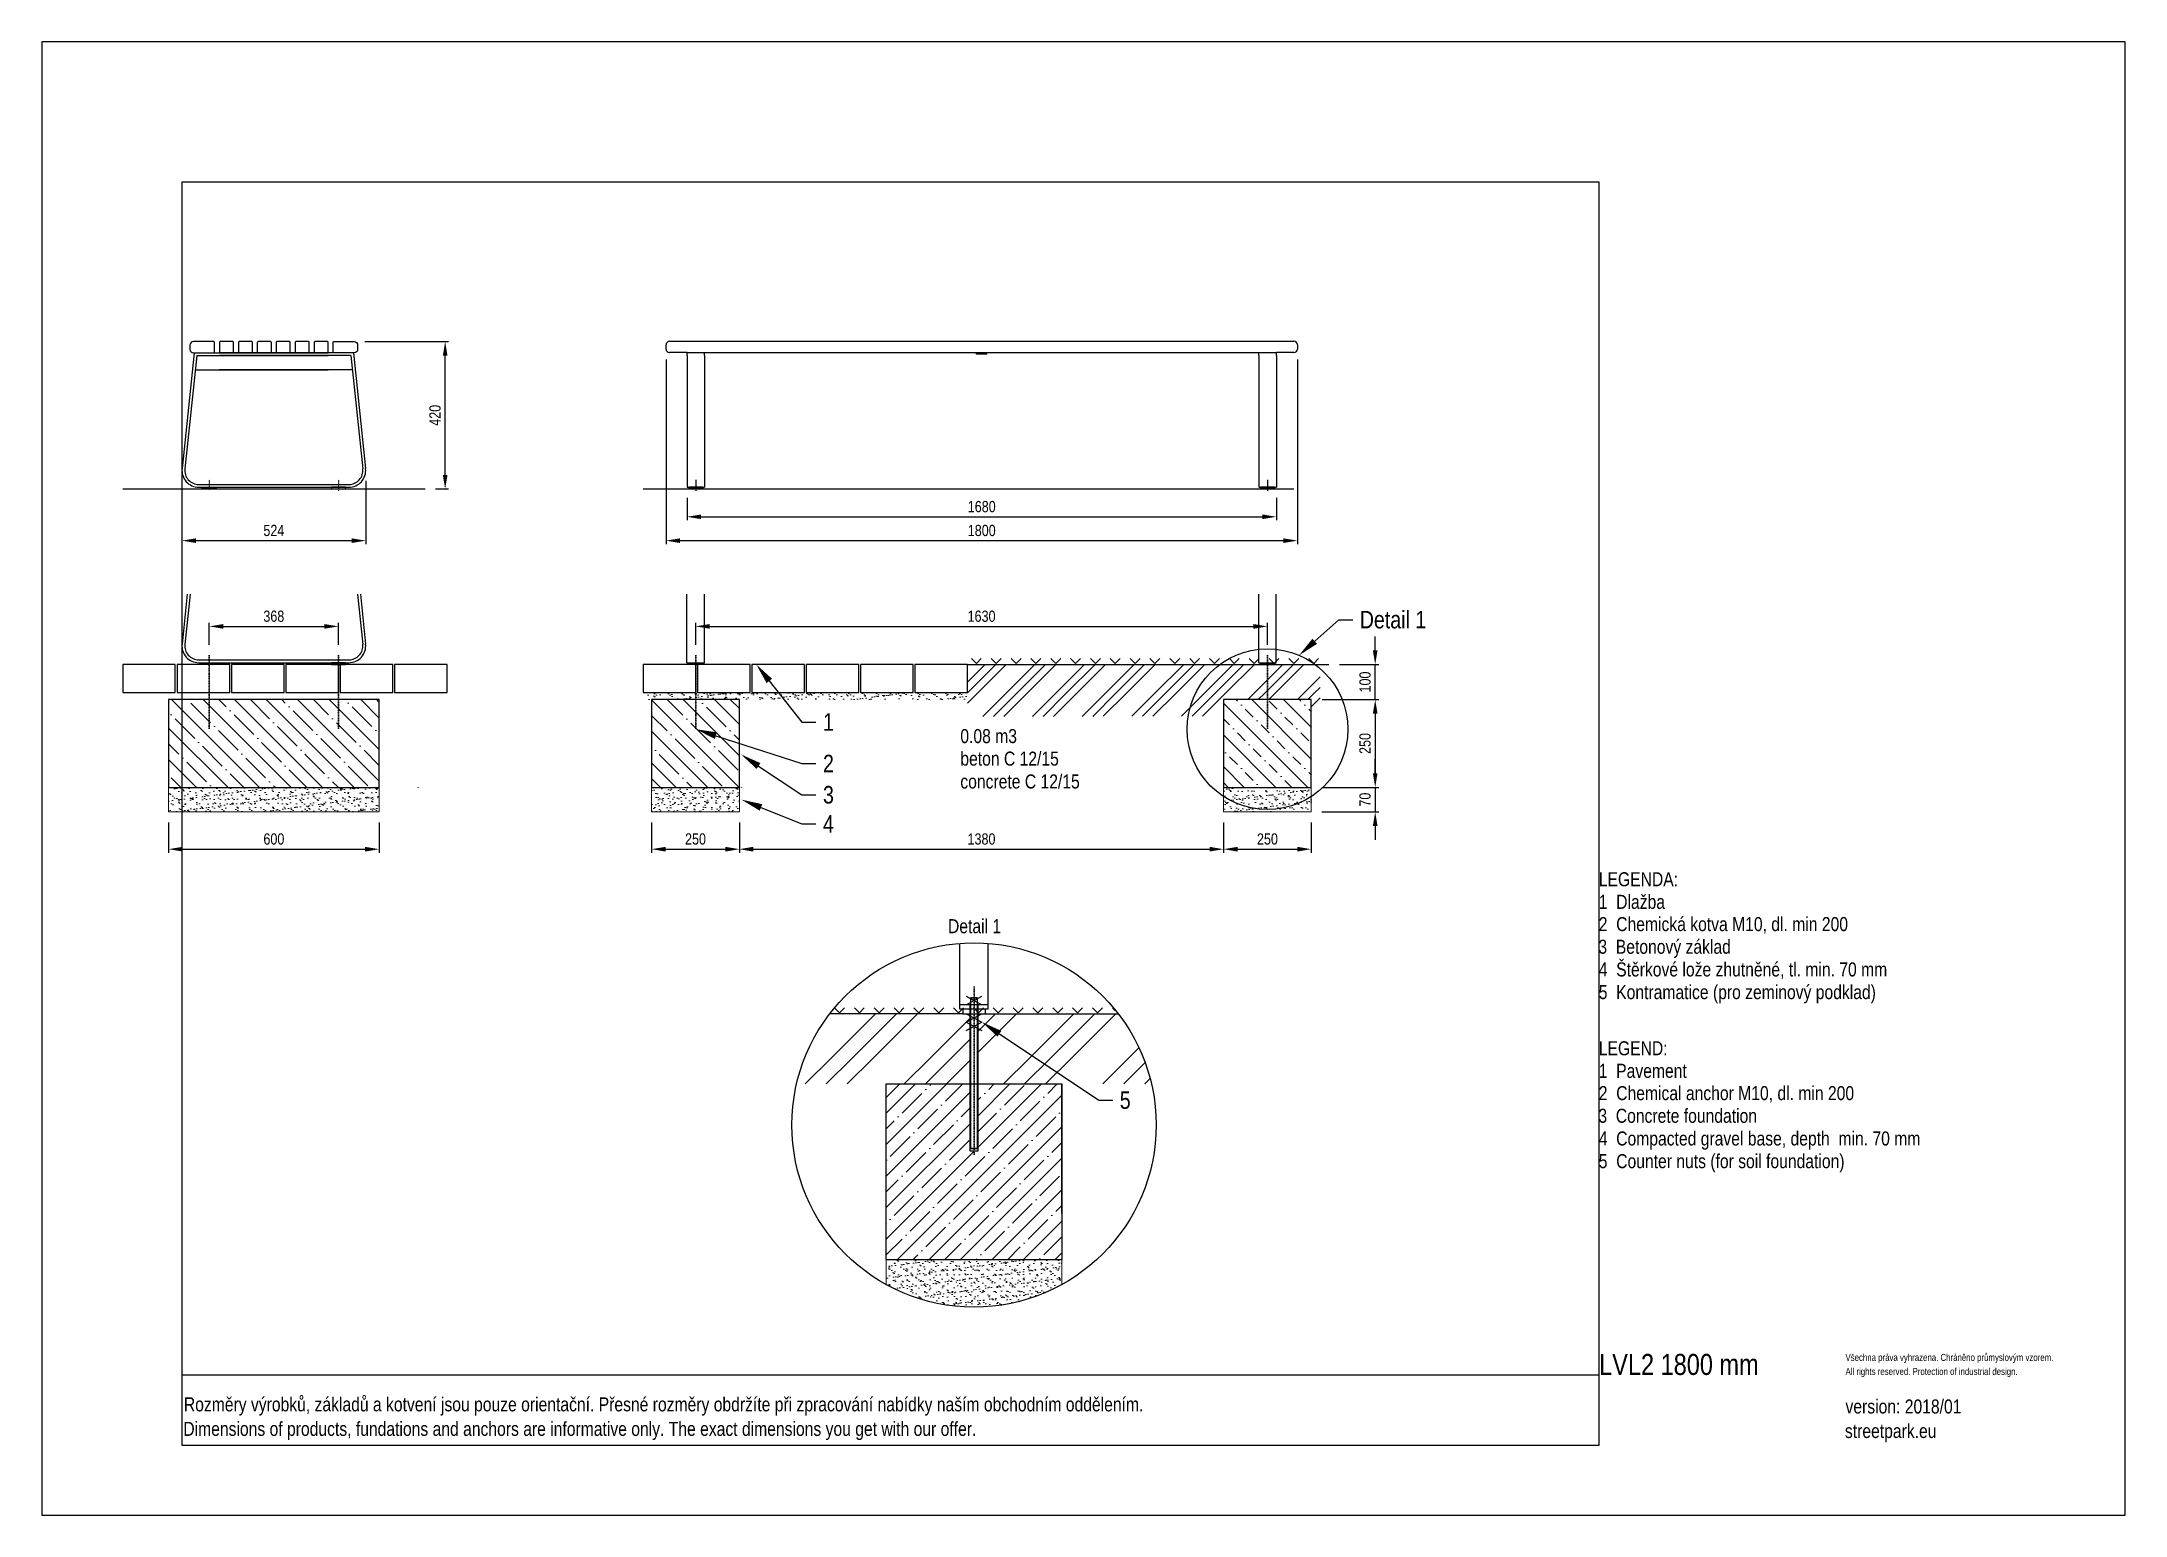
# Model space of a CAD drawing. Header units: millimetres. Extents: x 5064 to 11004, y 3085 to 7285.
import ezdxf
from ezdxf import colors
from ezdxf.entities.mleader import LeaderData, LeaderLine
from ezdxf.lldxf.tags import DXFTag
from ezdxf.math import Vec2, Vec3

# ---------------------------------------------------------------- set-up
doc = ezdxf.new("R2010")
doc.units = ezdxf.units.MM
doc.header["$LTSCALE"] = 0.3
doc.linetypes.add('DashDot', pattern=[15, 9, -3, 0, -3])
doc.layers.add('Nekreslit', color=6, linetype='Continuous', plot=False)
doc.layers.add('SRAFY', color=251, linetype='Continuous', lineweight=13)
doc.styles.add('SEACAD_Arial', font='arial.ttf', dxfattribs={"width": 0.8})
tags = doc.linetypes.add('HIDDEN2', pattern=[4.7625, 3.175, -1.5875]).pattern_tags.tags
tags[6:7] = [DXFTag(74, 4), DXFTag(75, 0), DXFTag(340, '0'), DXFTag(46, 0.0), DXFTag(50, 0.0), DXFTag(44, 0.0), DXFTag(45, 0.0)]
tags[4:5] = [DXFTag(74, 4), DXFTag(75, 0), DXFTag(340, '0'), DXFTag(46, 0.0), DXFTag(50, 0.0), DXFTag(44, 0.0), DXFTag(45, 0.0)]
doc.dimstyles.new('ISO-25', dxfattribs={"dimtxt": 1.6, "dimasz": 2, "dimexe": 0.5, "dimexo": 1.5, "dimtad": 1, "dimdec": 0, "dimtxsty": 'SEACAD_Arial', "dimcen": 2, "dimadec": 0, "dimazin": 0, "dimtfac": 1, "dimtdec": 0, "dimtmove": 0, "dimatfit": 3, "dimfxl": 1, "dimarcsym": 0})

# ---------------------------------------------------------------- blocks, each defined once
blk = doc.blocks.new('*D137')
at = {"color": 0, "lineweight": -2, "transparency": 16777216}
for p, q in [((5542.2, 5566.4), (5542.2, 5628.8)), ((5582.2, 5618.8), (5870.2, 5618.8)), ((5910.2, 5566.4), (5910.2, 5628.8))]:
    blk.add_line(p, q, dxfattribs=at)
at = {"color": 0, "transparency": 16777216}
for points in [[(5582.2, 5625.5), (5582.2, 5612.1), (5542.2, 5618.8)], [(5870.2, 5625.5), (5870.2, 5612.1), (5910.2, 5618.8)]]:
    blk.add_solid(points, dxfattribs=at)
at = {"layer": 'Defpoints', "color": 0, "transparency": 16777216}
for p in [(5910.2, 5618.8), (5542.2, 5536.4), (5910.2, 5536.4)]:
    blk.add_point(p, dxfattribs=at)
at = {"color": 0, "transparency": 16777216, "insert": (5726.2, 5647.6), "char_height": 32, "attachment_point": 5, "style": 'SEACAD_Arial'}
blk.add_mtext('368', dxfattribs=at)
blk = doc.blocks.new('*D138')
at = {"color": 0, "lineweight": -2, "transparency": 16777216}
for p, q in [((6928.8, 5566.5), (6928.8, 5628.8)), ((6968.8, 5618.8), (8518.8, 5618.8)), ((8558.8, 5566.4), (8558.8, 5628.8))]:
    blk.add_line(p, q, dxfattribs=at)
at = {"color": 0, "transparency": 16777216}
for points in [[(6968.8, 5625.5), (6968.8, 5612.1), (6928.8, 5618.8)], [(8518.8, 5625.5), (8518.8, 5612.1), (8558.8, 5618.8)]]:
    blk.add_solid(points, dxfattribs=at)
at = {"layer": 'Defpoints', "color": 0, "transparency": 16777216}
for p in [(8558.8, 5618.8), (6928.8, 5536.5), (8558.8, 5536.4)]:
    blk.add_point(p, dxfattribs=at)
at = {"color": 0, "transparency": 16777216, "insert": (7743.8, 5647.6), "char_height": 32, "attachment_point": 5, "style": 'SEACAD_Arial'}
blk.add_mtext('1630', dxfattribs=at)
blk = doc.blocks.new('*D135')
at = {"color": 0, "lineweight": -2, "transparency": 16777216}
for p, q in [((8714.5, 5410.1), (8876, 5410.1)), ((8866, 5370.1), (8866, 5200.1)), ((8713.8, 5160.1), (8876, 5160.1))]:
    blk.add_line(p, q, dxfattribs=at)
at = {"color": 0, "transparency": 16777216}
for points in [[(8859.3, 5370.1), (8872.6, 5370.1), (8866, 5410.1)], [(8859.3, 5200.1), (8872.6, 5200.1), (8866, 5160.1)]]:
    blk.add_solid(points, dxfattribs=at)
at = {"layer": 'Defpoints', "color": 0, "transparency": 16777216}
for p in [(8684.5, 5410.1), (8683.8, 5160.1), (8866, 5160.1)]:
    blk.add_point(p, dxfattribs=at)
at = {"color": 0, "transparency": 16777216, "insert": (8837.1, 5285.1), "char_height": 32, "attachment_point": 5, "rotation": 90, "style": 'SEACAD_Arial'}
blk.add_mtext('250', dxfattribs=at)
blk = doc.blocks.new('*D136')
at = {"color": 0, "lineweight": -2, "transparency": 16777216}
for p, q in [((8866, 5200.1), (8866, 5240.1)), ((8714.4, 5160.1), (8876, 5160.1)), ((8866, 5160.1), (8866, 5090.1)), ((8713.8, 5090.1), (8876, 5090.1)), ((8866, 5050.1), (8866, 5010.1))]:
    blk.add_line(p, q, dxfattribs=at)
at = {"color": 0, "transparency": 16777216}
for points in [[(8859.3, 5200.1), (8872.6, 5200.1), (8866, 5160.1)], [(8859.3, 5050.1), (8872.6, 5050.1), (8866, 5090.1)]]:
    blk.add_solid(points, dxfattribs=at)
at = {"layer": 'Defpoints', "color": 0, "transparency": 16777216}
for p in [(8684.4, 5160.1), (8683.8, 5090.1), (8866, 5090.1)]:
    blk.add_point(p, dxfattribs=at)
at = {"color": 0, "transparency": 16777216, "insert": (8837.1, 5125.1), "char_height": 32, "attachment_point": 5, "rotation": 90, "style": 'SEACAD_Arial'}
blk.add_mtext('70', dxfattribs=at)
blk = doc.blocks.new('*D139')
at = {"color": 0, "lineweight": -2, "transparency": 16777216}
for p, q in [((6803.3, 5060.1), (6803.3, 4973.8)), ((7053.3, 5060.1), (7053.3, 4973.8)), ((6843.3, 4983.8), (7013.3, 4983.8))]:
    blk.add_line(p, q, dxfattribs=at)
at = {"color": 0, "transparency": 16777216}
for points in [[(6843.3, 4990.5), (6843.3, 4977.1), (6803.3, 4983.8)], [(7013.3, 4990.5), (7013.3, 4977.1), (7053.3, 4983.8)]]:
    blk.add_solid(points, dxfattribs=at)
at = {"layer": 'Defpoints', "color": 0, "transparency": 16777216}
for p in [(6803.3, 5090.1), (7053.3, 5090.1), (7053.3, 4983.8)]:
    blk.add_point(p, dxfattribs=at)
at = {"color": 0, "transparency": 16777216, "insert": (6928.3, 5012.7), "char_height": 32, "attachment_point": 5, "style": 'SEACAD_Arial'}
blk.add_mtext('250', dxfattribs=at)
blk = doc.blocks.new('*D140')
at = {"color": 0, "lineweight": -2, "transparency": 16777216}
for p, q in [((8433.8, 5060.1), (8433.8, 4973.8)), ((8683.8, 5060.1), (8683.8, 4973.8)), ((8473.8, 4983.8), (8643.8, 4983.8))]:
    blk.add_line(p, q, dxfattribs=at)
at = {"color": 0, "transparency": 16777216}
for points in [[(8473.8, 4990.5), (8473.8, 4977.1), (8433.8, 4983.8)], [(8643.8, 4990.5), (8643.8, 4977.1), (8683.8, 4983.8)]]:
    blk.add_solid(points, dxfattribs=at)
at = {"layer": 'Defpoints', "color": 0, "transparency": 16777216}
for p in [(8433.8, 5090.1), (8683.8, 5090.1), (8683.8, 4983.8)]:
    blk.add_point(p, dxfattribs=at)
at = {"color": 0, "transparency": 16777216, "insert": (8558.8, 5012.7), "char_height": 32, "attachment_point": 5, "style": 'SEACAD_Arial'}
blk.add_mtext('250', dxfattribs=at)
blk = doc.blocks.new('*D141')
at = {"color": 0, "lineweight": -2, "transparency": 16777216}
for p, q in [((7053.3, 5060.1), (7053.3, 4973.8)), ((8433.8, 5060.1), (8433.8, 4973.8)), ((7093.3, 4983.8), (8393.8, 4983.8))]:
    blk.add_line(p, q, dxfattribs=at)
at = {"color": 0, "transparency": 16777216}
for points in [[(7093.3, 4990.5), (7093.3, 4977.1), (7053.3, 4983.8)], [(8393.8, 4990.5), (8393.8, 4977.1), (8433.8, 4983.8)]]:
    blk.add_solid(points, dxfattribs=at)
at = {"layer": 'Defpoints', "color": 0, "transparency": 16777216}
for p in [(7053.3, 5090.1), (8433.8, 5090.1), (8433.8, 4983.8)]:
    blk.add_point(p, dxfattribs=at)
at = {"color": 0, "transparency": 16777216, "insert": (7743.6, 5012.7), "char_height": 32, "attachment_point": 5, "style": 'SEACAD_Arial'}
blk.add_mtext('1380', dxfattribs=at)
blk = doc.blocks.new('*D133')
at = {"color": 0, "lineweight": -2, "transparency": 16777216}
for p, q in [((8866, 5550.4), (8866, 5590.4)), ((8763.8, 5510.4), (8876, 5510.4)), ((8866, 5410.1), (8866, 5510.4)), ((8804.5, 5410.1), (8876, 5410.1)), ((8866, 5370.1), (8866, 5330.1))]:
    blk.add_line(p, q, dxfattribs=at)
at = {"color": 0, "transparency": 16777216}
for points in [[(8859.3, 5550.4), (8872.6, 5550.4), (8866, 5510.4)], [(8859.3, 5370.1), (8872.6, 5370.1), (8866, 5410.1)]]:
    blk.add_solid(points, dxfattribs=at)
at = {"layer": 'Defpoints', "color": 0, "transparency": 16777216}
for p in [(8733.8, 5510.4), (8866, 5510.4), (8774.5, 5410.1)]:
    blk.add_point(p, dxfattribs=at)
at = {"color": 0, "transparency": 16777216, "insert": (8837.1, 5460.3), "char_height": 32, "attachment_point": 5, "rotation": 90, "style": 'SEACAD_Arial'}
blk.add_mtext('100', dxfattribs=at)
blk = doc.blocks.new('*D142')
at = {"color": 0, "lineweight": -2, "transparency": 16777216}
for p, q in [((6844.3, 6379.3), (6844.3, 5853.2)), ((8644.3, 6379.3), (8644.3, 5853.2)), ((6884.3, 5863.2), (8604.3, 5863.2))]:
    blk.add_line(p, q, dxfattribs=at)
at = {"color": 0, "transparency": 16777216}
for points in [[(6884.3, 5869.8), (6884.3, 5856.5), (6844.3, 5863.2)], [(8604.3, 5869.8), (8604.3, 5856.5), (8644.3, 5863.2)]]:
    blk.add_solid(points, dxfattribs=at)
at = {"layer": 'Defpoints', "color": 0, "transparency": 16777216}
for p in [(6844.3, 6409.3), (8644.3, 6409.3), (8644.3, 5863.2)]:
    blk.add_point(p, dxfattribs=at)
at = {"color": 0, "transparency": 16777216, "insert": (7744.3, 5892), "char_height": 32, "attachment_point": 5, "style": 'SEACAD_Arial'}
blk.add_mtext('1800', dxfattribs=at)
blk = doc.blocks.new('*D143')
at = {"color": 0, "lineweight": -2, "transparency": 16777216}
for p, q in [((5426.4, 5060.1), (5426.4, 4973.8)), ((6026.4, 5060.1), (6026.4, 4973.8)), ((5466.4, 4983.8), (5986.4, 4983.8))]:
    blk.add_line(p, q, dxfattribs=at)
at = {"color": 0, "transparency": 16777216}
for points in [[(5466.4, 4990.5), (5466.4, 4977.2), (5426.4, 4983.8)], [(5986.4, 4990.5), (5986.4, 4977.2), (6026.4, 4983.8)]]:
    blk.add_solid(points, dxfattribs=at)
at = {"layer": 'Defpoints', "color": 0, "transparency": 16777216}
for p in [(5426.4, 5090.1), (6026.4, 5090.1), (6026.4, 4983.8)]:
    blk.add_point(p, dxfattribs=at)
at = {"color": 0, "transparency": 16777216, "insert": (5726.4, 5012.7), "char_height": 32, "attachment_point": 5, "style": 'SEACAD_Arial'}
blk.add_mtext('600', dxfattribs=at)
blk = doc.blocks.new('*D144')
at = {"color": 0, "lineweight": -2, "transparency": 16777216}
for p, q in [((6904.3, 5985.4), (6904.3, 5921.2)), ((8584.3, 5985.4), (8584.3, 5921.2)), ((6944.3, 5931.2), (8544.3, 5931.2))]:
    blk.add_line(p, q, dxfattribs=at)
at = {"color": 0, "transparency": 16777216}
for points in [[(6944.3, 5937.8), (6944.3, 5924.5), (6904.3, 5931.2)], [(8544.3, 5937.8), (8544.3, 5924.5), (8584.3, 5931.2)]]:
    blk.add_solid(points, dxfattribs=at)
at = {"layer": 'Defpoints', "color": 0, "transparency": 16777216}
for p in [(6904.3, 6015.4), (8584.3, 6015.4), (8584.3, 5931.2)]:
    blk.add_point(p, dxfattribs=at)
at = {"color": 0, "transparency": 16777216, "insert": (7744.3, 5960), "char_height": 32, "attachment_point": 5, "style": 'SEACAD_Arial'}
blk.add_mtext('1680', dxfattribs=at)
blk = doc.blocks.new('*D145')
at = {"color": 0, "lineweight": -2, "transparency": 16777216}
for p, q in [((5464.4, 6029.5), (5464.4, 5853.2)), ((5988.2, 6033.4), (5988.2, 5853.2)), ((5504.4, 5863.2), (5948.2, 5863.2))]:
    blk.add_line(p, q, dxfattribs=at)
at = {"color": 0, "transparency": 16777216}
for points in [[(5504.4, 5869.8), (5504.4, 5856.5), (5464.4, 5863.2)], [(5948.2, 5869.8), (5948.2, 5856.5), (5988.2, 5863.2)]]:
    blk.add_solid(points, dxfattribs=at)
at = {"layer": 'Defpoints', "color": 0, "transparency": 16777216}
for p in [(5464.4, 6059.5), (5988.2, 6063.4), (5988.2, 5863.2)]:
    blk.add_point(p, dxfattribs=at)
at = {"color": 0, "transparency": 16777216, "insert": (5726.3, 5892), "char_height": 32, "attachment_point": 5, "style": 'SEACAD_Arial'}
blk.add_mtext('524', dxfattribs=at)
blk = doc.blocks.new('*D146')
at = {"color": 0, "lineweight": -2, "transparency": 16777216}
for p, q in [((5985.2, 6430.4), (6224.6, 6430.4)), ((6214.6, 6050.4), (6214.6, 6390.4)), ((6187.4, 6010.4), (6224.6, 6010.4))]:
    blk.add_line(p, q, dxfattribs=at)
at = {"color": 0, "transparency": 16777216}
for points in [[(6208, 6390.4), (6221.3, 6390.4), (6214.6, 6430.4)], [(6208, 6050.4), (6221.3, 6050.4), (6214.6, 6010.4)]]:
    blk.add_solid(points, dxfattribs=at)
at = {"layer": 'Defpoints', "color": 0, "transparency": 16777216}
for p in [(5955.2, 6430.4), (6214.6, 6430.4), (6157.4, 6010.4)]:
    blk.add_point(p, dxfattribs=at)
at = {"color": 0, "transparency": 16777216, "insert": (6185.8, 6220.4), "char_height": 32, "attachment_point": 5, "rotation": 90, "style": 'SEACAD_Arial'}
blk.add_mtext('420', dxfattribs=at)

msp = doc.modelspace()

# ---------------------------------------------------------------- hatches: boundary and pattern name
at = {"layer": 'SRAFY'}
h = msp.add_hatch(dxfattribs=at)
h.set_pattern_fill('TERACO', color=256, scale=20)
h.set_pattern_definition([(45, (318.465, 195.79), (-28.28427, 28.28427), [20, -20]), (135, (375.034, 195.79), (-28.28427, -28.28427), [20, -20])])
h.paths.add_polyline_path([(7704.3, 5510.4), (7704.3, 5533.5), (8708.9, 5533.5), (8708.9, 5510.5)])
h = msp.add_hatch(dxfattribs=at)
h.set_pattern_fill('GOST_GROUND', color=256, scale=10)
h.set_pattern_definition([(45, (318.47, 195.79), (141.4214, -9e-15), [200]), (45, (348.47, 195.79), (141.4214, -9e-15), [200]), (45, (378.47, 195.79), (141.4214, -9e-15), [200])])
h.paths.add_polyline_path([(8434.4, 5362.8), (7703.8, 5362.1), (7703.8, 5510.4), (8708.9, 5510.4), (8708.9, 5363), (8684.5, 5363), (8684.5, 5410.1), (8434.4, 5410.1)])
h = msp.add_hatch(dxfattribs=at)
h.set_pattern_fill('ANSI35', color=256, scale=10, angle=90)
h.set_pattern_definition([(135, (-11, -100), (-44.9013, -44.9013), []), (135, (-11, -55.1), (-44.9013, -44.9013), [79.375, -15.875, 0, -15.875])])
h.paths.add_polyline_path([(6026.4, 5285), (6026.4, 5410), (5426.4, 5410.1), (5426.4, 5140.4), (5426.4, 5160.1), (6026.4, 5160.3)])
h = msp.add_hatch(dxfattribs=at)
h.set_pattern_fill('AR-SAND', color=256, scale=0.5)
h.set_pattern_definition([(37.5, (243.361, 195.79), (-0.800016, 24.47066), [0, -19.304, 0, -21.59, 0, -20.6375]), (7.5, (243.36, 195.79), (22.47616, 35.84126), [0, -10.414, 0, -17.399, 0, -6.6675]), (327.5, (227.74, 195.79), (39.54962, 0.07186), [0, -6.35, 0, -22.86, 0, -29.845]), (317.5, (227.74, 195.79), (38.17782, 11.14647), [0, -3.175, 0, -14.986, 0, -17.145])])
h.paths.add_polyline_path([(6778.8, 5430.4), (6778.8, 5410.5), (6809.3, 5410.4), (6929.3, 5410.3), (6929.3, 5430.4)])
h.paths.add_polyline_path([(7703.8, 5410.1), (7703.8, 5430.4), (6929.3, 5430.4), (6929.3, 5410.3), (7059.3, 5410.1)])
h = msp.add_hatch(dxfattribs=at)
h.set_pattern_fill('ANSI35', color=256, scale=10, angle=90)
h.paths.add_polyline_path([(7053.3, 5410.1), (6803.3, 5410.4), (6803.3, 5160.1), (7053.3, 5160.1)])
h = msp.add_hatch(dxfattribs=at)
h.set_pattern_fill('BETON-PROSTY', color=256, scale=0.8, angle=90)
h.set_pattern_definition([(135, (-283.786, 631.35), (-45.25483, -45.25483), []), (135, (-283.786, 676.607), (-67.88225, -22.6274), [32, -16, 0, -16])])
h.paths.add_polyline_path([(8684.4, 5410.1), (8434.4, 5410.1), (8434.4, 5160.1), (8684.4, 5160.1)])
h = msp.add_hatch(dxfattribs=at)
h.set_pattern_fill('AR-SAND', color=256, scale=0.5)
h.set_pattern_definition([(37.5, (-11, -100), (-0.800016, 24.47066), [0, -19.304, 0, -21.59, 0, -20.6375]), (7.5, (-11, -100), (22.47616, 35.84126), [0, -10.414, 0, -17.399, 0, -6.6675]), (327.5, (-26.62, -100), (39.54962, 0.07186), [0, -6.35, 0, -22.86, 0, -29.845]), (317.5, (-26.62, -100), (38.17782, 11.14647), [0, -3.175, 0, -14.986, 0, -17.145])])
h.paths.add_polyline_path([(6026.4, 5090.2), (6026.4, 5160.2), (5426.4, 5160.1), (5426.4, 5090.1)])
h = msp.add_hatch(dxfattribs=at)
h.set_pattern_fill('AR-SAND', color=256, scale=0.5, angle=90)
h.paths.add_polyline_path([(7053.3, 5160.1), (6803.3, 5160.1), (6803.3, 5090.1), (7053.3, 5090.1)])
h = msp.add_hatch(dxfattribs=at)
h.set_pattern_fill('AR-SAND', color=256, scale=0.5)
h.set_pattern_definition([(37.5, (311.878, 631.35), (-0.800016, 24.47066), [0, -19.304, 0, -21.59, 0, -20.6375]), (7.5, (311.878, 631.35), (22.47616, 35.84126), [0, -10.414, 0, -17.399, 0, -6.6675]), (327.5, (296.257, 631.35), (39.54962, 0.07186), [0, -6.35, 0, -22.86, 0, -29.845]), (317.5, (296.257, 631.35), (38.17782, 11.14647), [0, -3.175, 0, -14.986, 0, -17.145])])
h.paths.add_polyline_path([(8434.4, 5160.1), (8684.4, 5160.1), (8684.4, 5090.1), (8434.5, 5090.1)])
h = msp.add_hatch(dxfattribs=at)
h.set_pattern_fill('GOST_GROUND', color=256, scale=20)
h.set_pattern_definition([(45, (243.36, 145.79), (282.8427, -2e-14), [400]), (45, (303.36, 145.79), (282.8427, -2e-14), [400]), (45, (363.36, 145.79), (282.8427, -2e-14), [400])])
h.paths.add_polyline_path([(7712.3, 4515), (7690.3, 4515), (7311.4, 4515, 0.107975), (7216.6, 4314.7), (7472.3, 4314.7), (7712.3, 4314.7)])
h.paths.add_polyline_path([(8133.3, 4515), (7754.3, 4515), (7732.3, 4515), (7732.3, 4314.7), (7972.3, 4314.7), (8228.1, 4314.7, 0.107975)])
h = msp.add_hatch(dxfattribs=at)
h.set_pattern_fill('TERACO', color=256, scale=20)
h.set_pattern_definition([(45, (-524.24, -799.72), (-28.28427, 28.28427), [20, -20]), (135, (-467.67, -799.72), (-28.28427, -28.28427), [20, -20])])
h.paths.add_polyline_path([(7320.5, 4514.9), (7320.5, 4538), (8124.2, 4538), (8124.2, 4514.9)])
h = msp.add_hatch(dxfattribs=at)
h.set_pattern_fill('ANSI35', color=256, scale=10, angle=0.00001)
h.set_pattern_definition([(45, (243.36, 145.79), (-44.9013, 44.90127), []), (45, (288.26, 145.79), (-44.9013, 44.90127), [79.375, -15.875, 0, -15.875])])
h.paths.add_polyline_path([(7972.3, 4314.7), (7732.3, 4314.7), (7732.3, 4123.7), (7712.3, 4123.7), (7712.3, 4314.7), (7472.3, 4314.7), (7472.3, 3814.7), (7972.3, 3814.7)])
h = msp.add_hatch(dxfattribs=at)
h.set_pattern_fill('AR-SAND', color=256, scale=0.5, angle=0.00001)
h.set_pattern_definition([(37.5, (243.361, 145.79), (-0.80002, 24.47066), [0, -19.304, 0, -21.59, 0, -20.6375]), (7.5, (243.36, 145.79), (22.47616, 35.84126), [0, -10.414, 0, -17.399, 0, -6.6675]), (327.5, (227.74, 145.79), (39.54962, 0.071866), [0, -6.35, 0, -22.86, 0, -29.845]), (317.5, (227.74, 145.79), (38.17782, 11.14647), [0, -3.175, 0, -14.986, 0, -17.145])])
h.paths.add_polyline_path([(7472.3, 3814.7), (7472.3, 3742.8, 0.256659), (7972.3, 3742.8), (7972.3, 3814.7)])

# ---------------------------------------------------------------- linework, layer by layer
for p, q in [((6844.3, 6409.3), (6844.3, 6421.3)), ((6854.3, 6431.3), (6904.3, 6431.3)), ((6904.3, 6431.3), (8584.3, 6431.3)), ((8584.3, 6431.3), (8634.3, 6431.3)), ((8644.3, 6421.3), (8644.3, 6409.3)), ((5499.2, 6398.4), (5464.5, 6068.5)), ((5506.4, 6390.4), (5472.5, 6067.6)), ((5499.2, 6398.4), (5881.2, 6398.4)), ((5506.4, 6390.4), (5881.2, 6390.4)), ((5953.2, 6398.4), (5571.2, 6398.4)), ((5946, 6390.4), (5571.2, 6390.4)), ((5946, 6390.4), (5980, 6067.6)), ((5953.2, 6398.4), (5987.9, 6068.5)), ((6904.3, 6399.3), (6854.3, 6399.3)), ((6904.3, 6399.3), (8584.3, 6399.3)), ((6904.3, 6391.3), (6904.3, 6399.3)), ((6904.3, 6391.3), (6904.3, 6068.5)), ((6954.3, 6391.3), (6954.3, 6399.3)), ((6954.3, 6391.3), (6954.3, 6068.5)), ((7729.3, 6394.3), (7729.3, 6399.3)), ((7759.3, 6394.3), (7729.3, 6394.3)), ((7759.3, 6394.3), (7759.3, 6399.3)), ((8534.3, 6391.3), (8534.3, 6399.3)), ((8534.3, 6391.3), (8534.3, 6068.5)), ((8584.3, 6391.3), (8584.3, 6399.3)), ((8634.3, 6399.3), (8584.3, 6399.3)), ((8584.3, 6391.3), (8584.3, 6068.5)), ((5502.2, 6350.4), (5881.2, 6350.4)), ((5950.2, 6350.4), (5571.2, 6350.4)), ((6904.3, 6068.5), (6904.3, 6015.4)), ((6954.3, 6068.5), (6954.3, 6015.4)), ((8534.3, 6068.5), (8534.3, 6015.4)), ((8584.3, 6068.5), (8584.3, 6015.4)), ((5512.2, 6023.4), (5940.2, 6023.4)), ((5512.2, 6015.4), (5940.2, 6015.4)), ((6904.3, 6015.4), (6904.3, 6015.4)), ((6904.3, 6015.4), (6909.3, 6015.4)), ((6904.3, 6015.4), (6954.3, 6015.4)), ((6909.3, 6015.4), (6949.3, 6015.4)), ((6949.3, 6015.4), (6909.3, 6015.4)), ((6909.3, 6015.4), (6949.3, 6015.4)), ((6949.3, 6015.4), (6909.3, 6015.4)), ((6909.3, 6015.4), (6949.3, 6015.4)), ((6909.3, 6015.4), (6909.3, 6010.4)), ((6909.3, 6010.4), (6949.3, 6010.4)), ((6949.3, 6010.4), (6909.3, 6010.4)), ((6909.3, 6010.4), (6909.3, 6010.4)), ((6909.3, 6010.4), (6909.3, 6010.4)), ((6909.3, 6010.4), (6949.3, 6010.4)), ((6909.3, 6010.4), (6909.3, 6010.4)), ((6949.3, 6010.4), (6909.3, 6010.4)), ((6922.3, 6010.4), (6922.3, 6010.4)), ((6936.3, 6010.4), (6936.3, 6010.4)), ((6949.3, 6015.4), (6954.3, 6015.4)), ((6949.3, 6015.4), (6949.3, 6010.4)), ((6949.3, 6010.4), (6949.3, 6010.4)), ((6949.3, 6010.4), (6949.3, 6010.4)), ((6949.3, 6010.4), (6949.3, 6010.4)), ((6954.3, 6015.4), (6954.3, 6015.4)), ((8534.3, 6015.4), (8534.3, 6015.4)), ((8534.3, 6015.4), (8539.3, 6015.4)), ((8539.3, 6015.4), (8579.3, 6015.4)), ((8579.3, 6015.4), (8539.3, 6015.4)), ((8539.3, 6015.4), (8539.3, 6010.4)), ((8539.3, 6010.4), (8579.3, 6010.4)), ((8579.3, 6010.4), (8539.3, 6010.4)), ((8539.3, 6010.4), (8539.3, 6010.4)), ((8539.3, 6010.4), (8539.3, 6010.4)), ((8539.3, 6010.4), (8579.3, 6010.4)), ((8539.3, 6010.4), (8539.3, 6010.4)), ((8579.3, 6010.4), (8539.3, 6010.4)), ((8552.3, 6010.4), (8552.3, 6010.4)), ((8566.3, 6010.4), (8566.3, 6010.4)), ((8579.3, 6015.4), (8584.3, 6015.4)), ((8579.3, 6015.4), (8579.3, 6010.4)), ((8579.3, 6010.4), (8579.3, 6010.4)), ((8579.3, 6010.4), (8579.3, 6010.4)), ((8579.3, 6010.4), (8579.3, 6010.4)), ((8584.3, 6015.4), (8584.3, 6015.4)), ((5479.4, 5710.4), (5464.5, 5568.5)), ((5487.5, 5710.4), (5472.5, 5567.6)), ((5965, 5710.4), (5980, 5567.6)), ((5973, 5710.4), (5987.9, 5568.5)), ((6903.8, 5515.4), (6903.8, 5710.4)), ((6953.8, 5515.4), (6953.8, 5710.4)), ((8533.8, 5515.4), (8533.8, 5710.4)), ((8583.8, 5515.4), (8583.8, 5710.4)), ((5512.2, 5523.4), (5940.2, 5523.4)), ((5512.2, 5515.4), (5940.2, 5515.4)), ((6903.8, 5515.4), (6953.8, 5515.4)), ((7703.8, 5510.4), (8733.8, 5510.4)), ((8533.8, 5515.4), (8583.8, 5515.4)), ((5295.4, 5430.4), (5437.4, 5430.4)), ((7690.4, 4515), (7311.4, 4515)), ((7690.4, 4515), (7754.3, 4515)), ((7699.8, 4564.6), (7744.8, 4540.6)), ((7699.8, 4540.6), (7744.8, 4564.6)), ((7699.8, 4515), (7744.8, 4491)), ((7699.8, 4491), (7744.8, 4515)), ((7713.9, 4561), (7730.7, 4561)), ((7754.3, 4515), (8133.3, 4515)), ((7699.8, 4491), (7744.8, 4467)), ((7699.8, 4467), (7744.8, 4491))]:
    msp.add_line(p, q)
at = {"color": 7, "linetype": 'Continuous'}
for p, q in [((5295.4, 6010.4), (6157.4, 6010.4)), ((6778.8, 6010.4), (8633.8, 6010.4)), ((5445.4, 5510.4), (5295.4, 5510.4)), ((5295.4, 5510.4), (5295.4, 5430.4)), ((5445.4, 5430.4), (5445.4, 5510.4)), ((5600.4, 5510.4), (5450.4, 5510.4)), ((5450.4, 5510.4), (5450.4, 5430.4)), ((5600.4, 5430.4), (5600.4, 5510.4)), ((5755.4, 5510.4), (5605.4, 5510.4)), ((5605.4, 5510.4), (5605.4, 5430.4)), ((5755.4, 5430.4), (5755.4, 5510.4)), ((5910.4, 5510.4), (5760.4, 5510.4)), ((5760.4, 5510.4), (5760.4, 5430.4)), ((5910.4, 5430.4), (5910.4, 5510.4)), ((6065.4, 5510.4), (5915.4, 5510.4)), ((5915.4, 5510.4), (5915.4, 5430.4)), ((6065.4, 5430.4), (6065.4, 5510.4)), ((6220.4, 5510.4), (6070.4, 5510.4)), ((6070.4, 5510.4), (6070.4, 5430.4)), ((6220.4, 5430.4), (6220.4, 5510.4)), ((6928.8, 5510.4), (6778.8, 5510.4)), ((6778.8, 5510.4), (6778.8, 5430.4)), ((6928.8, 5430.4), (6928.8, 5510.4)), ((7083.8, 5510.4), (6933.8, 5510.4)), ((6933.8, 5510.4), (6933.8, 5430.4)), ((7083.8, 5430.4), (7083.8, 5510.4)), ((7238.8, 5510.4), (7088.8, 5510.4)), ((7088.8, 5510.4), (7088.8, 5430.4)), ((7238.8, 5430.4), (7238.8, 5510.4)), ((7393.8, 5510.4), (7243.8, 5510.4)), ((7243.8, 5510.4), (7243.8, 5430.4)), ((7393.8, 5430.4), (7393.8, 5510.4)), ((7548.8, 5510.4), (7398.8, 5510.4)), ((7398.8, 5510.4), (7398.8, 5430.4)), ((7548.8, 5430.4), (7548.8, 5510.4)), ((7703.8, 5510.4), (7553.8, 5510.4)), ((7553.8, 5510.4), (7553.8, 5430.4)), ((7703.8, 5430.4), (7703.8, 5510.4)), ((8474.3, 5510.5), (8504.3, 5510.5)), ((5295.4, 5430.4), (5445.4, 5430.4)), ((5450.4, 5430.4), (5600.4, 5430.4)), ((5605.4, 5430.4), (5755.4, 5430.4)), ((5760.4, 5430.4), (5910.4, 5430.4)), ((5915.4, 5430.4), (6065.4, 5430.4)), ((6070.4, 5430.4), (6220.4, 5430.4)), ((6778.8, 5430.4), (6928.8, 5430.4)), ((6933.8, 5430.4), (7083.8, 5430.4)), ((7088.8, 5430.4), (7238.8, 5430.4)), ((7243.8, 5430.4), (7393.8, 5430.4)), ((7398.8, 5430.4), (7548.8, 5430.4)), ((7553.8, 5430.4), (7703.8, 5430.4)), ((7682.3, 4527.8), (7682.3, 4715.3)), ((7762.3, 4527.8), (7762.3, 4715.3)), ((7762.3, 4527.8), (7682.3, 4527.8)), ((7690.4, 4527.8), (7690.4, 4515)), ((7754.3, 4527.8), (7754.3, 4515)), ((7472.3, 3814.7), (7472.3, 4314.7)), ((7472.3, 4314.7), (7972.3, 4314.7)), ((7972.3, 4314.7), (7972.3, 3814.7)), ((7972.3, 4193.7), (7972.3, 4313.7)), ((7972.3, 3945.4), (7972.3, 4313.7)), ((7472.3, 3814.7), (7972.3, 3814.7))]:
    msp.add_line(p, q, dxfattribs=at)
at = {"linetype": 'DashDot', "ltscale": 0.1}
msp.add_line((5542.2, 6036.4), (5542.2, 6007.3), dxfattribs=at)
at = {"color": 7, "linetype": 'DashDot', "ltscale": 0.1}
for p, q in [((5910.2, 6036.4), (5910.2, 6005.4)), ((6929.3, 6036.5), (6929.3, 6005.5)), ((8559.3, 6036.5), (8559.3, 6005.5))]:
    msp.add_line(p, q, dxfattribs=at)
at = {"linetype": 'DashDot', "lineweight": 30}
for p, q in [((5542.2, 5536.4), (5542.2, 5325.8)), ((5910.2, 5536.4), (5910.2, 5325.8)), ((6928.8, 5536.5), (6928.8, 5325.8)), ((8558.8, 5536.4), (8558.8, 5325.8))]:
    msp.add_line(p, q, dxfattribs=at)
at = {"color": 7, "linetype": 'DashDot', "lineweight": 30}
msp.add_line((7722.3, 4112.9), (7722.3, 4592.9), dxfattribs=at)
at = {"color": 7, "linetype": 'HIDDEN2'}
for p, q in [((7762.3, 4540.6), (7682.3, 4540.6)), ((7710.3, 4540.6), (7710.3, 4314.7)), ((7713.9, 4561), (7712.3, 4559.4)), ((7732.3, 4559.4), (7712.3, 4559.4)), ((7712.3, 4559.4), (7712.3, 4131.3)), ((7712.3, 4514.9), (7712.3, 4514.9)), ((7732.3, 4559.4), (7730.7, 4561)), ((7732.3, 4131.3), (7732.3, 4559.4)), ((7732.3, 4514.9), (7732.3, 4514.9)), ((7734.3, 4314.7), (7734.3, 4540.6)), ((7710.3, 4314.7), (7710.3, 4123.7)), ((7734.3, 4123.7), (7734.3, 4314.7)), ((7710.3, 4123.7), (7734.3, 4123.7)), ((7712.3, 4131.3), (7732.3, 4131.3)), ((7712.3, 4131.3), (7713.9, 4129.7)), ((7722.3, 4129.7), (7713.9, 4129.7)), ((7730.7, 4129.7), (7722.3, 4129.7)), ((7730.7, 4129.7), (7732.3, 4131.3))]:
    msp.add_line(p, q, dxfattribs=at)
for points in [[(5497.2, 6398.4), (5557.2, 6398.4), (5557.2, 6428.4, 0.414214), (5555.2, 6430.4), (5497.2, 6430.4, 0.414214), (5487.2, 6420.4), (5487.2, 6408.4, 0.414214)], [(5571.2, 6398.4), (5611.2, 6398.4), (5611.2, 6428.4, 0.414214), (5609.2, 6430.4), (5573.2, 6430.4, 0.414214), (5571.2, 6428.4)], [(5625.2, 6398.4), (5665.2, 6398.4), (5665.2, 6428.4, 0.414214), (5663.2, 6430.4), (5627.2, 6430.4, 0.414214), (5625.2, 6428.4)], [(5679.2, 6398.4), (5719.2, 6398.4), (5719.2, 6428.4, 0.414214), (5717.2, 6430.4), (5681.2, 6430.4, 0.414214), (5679.2, 6428.4)], [(5733.2, 6398.4), (5773.2, 6398.4), (5773.2, 6428.4, 0.414214), (5771.2, 6430.4), (5735.2, 6430.4, 0.414214), (5733.2, 6428.4)], [(5787.2, 6398.4), (5827.2, 6398.4), (5827.2, 6428.4, 0.414214), (5825.2, 6430.4), (5789.2, 6430.4, 0.414214), (5787.2, 6428.4)], [(5841.2, 6398.4), (5881.2, 6398.4), (5881.2, 6428.4, 0.414214), (5879.2, 6430.4), (5843.2, 6430.4, 0.414214), (5841.2, 6428.4)], [(5955.2, 6398.4), (5895.2, 6398.4), (5895.2, 6428.4, -0.414214), (5897.2, 6430.4), (5955.2, 6430.4, -0.414214), (5965.2, 6420.4), (5965.2, 6408.4, -0.414214)]]:
    msp.add_lwpolyline(points, format="xyb", close=True)
for points in [[(5522.2, 6015.4), (5562.2, 6015.4), (5562.2, 6010.4), (5522.2, 6010.4)], [(5930.2, 6015.4), (5890.2, 6015.4), (5890.2, 6010.4), (5930.2, 6010.4)], [(5522.2, 5515.4), (5562.2, 5515.4), (5562.2, 5510.4), (5522.2, 5510.4)], [(5930.2, 5515.4), (5890.2, 5515.4), (5890.2, 5510.4), (5930.2, 5510.4)], [(6908.8, 5515.4), (6948.8, 5515.4), (6948.8, 5510.4), (6908.8, 5510.4)], [(8538.8, 5515.4), (8578.8, 5515.4), (8578.8, 5510.4), (8538.8, 5510.4)], [(5426.4, 5160.1), (6026.4, 5160.1), (6026.4, 5410.1), (5426.4, 5410.4)], [(6803.3, 5160.1), (7053.3, 5160.1), (7053.3, 5410.1), (6803.3, 5410.4)], [(8433.8, 5160.1), (8683.8, 5160.1), (8683.8, 5410.1), (8433.8, 5410.1)]]:
    msp.add_lwpolyline(points, close=True)
msp.add_circle((8558.8, 5325.8), 229)
at = {"color": 7, "linetype": 'Continuous'}
for centre, radius in [((5529.4, 5510.4), 0.01), ((6045.5, 5510.4), 0.01), ((6929.3, 5510.5), 0.01), ((8489.3, 5510.5), 0.01), ((8633.8, 5510.4), 0.01), ((8633.8, 5510.4), 0.01), ((5437.4, 5260.1), 0.01), ((6137.4, 5160.1), 0.01), ((7059.3, 5160.1), 0.01), ((8609.3, 5160.1), 0.01), ((8609.3, 5160.1), 0.01), ((7722.3, 4197.8), 519.1)]:
    msp.add_circle(centre, radius, dxfattribs=at)
for centre, radius, start, end in [((6854.3, 6421.3), 10, 90, 180), ((8634.3, 6421.3), 10, 0, 90), ((6854.3, 6409.3), 10, 180, 270), ((8634.3, 6409.3), 10, 270, 0), ((5512.2, 6063.4), 48, 174, 269.99863), ((5512.2, 6063.4), 40, 174, 269.99863), ((5940.2, 6063.4), 48, 269.99863, 6), ((5940.2, 6063.4), 40, 269.99863, 6), ((5512.2, 5563.4), 48, 174, 269.99863), ((5512.2, 5563.4), 40, 174, 269.99863), ((5940.2, 5563.4), 48, 269.99863, 6), ((5940.2, 5563.4), 40, 269.99863, 6)]:
    msp.add_arc(centre, radius, start, end)
for centre, major_axis in [((6929.3, 6015.4), (7, 0)), ((6929.3, 6015.4), (7, 0)), ((6929.3, 6010.4), (7, 0)), ((6929.3, 6010.4), (7, 0)), ((8559.3, 6015.4), (-7, 0)), ((8559.3, 6010.4), (-7, 0)), ((8559.3, 6010.4), (-7, 0))]:
    msp.add_ellipse(centre, major_axis=major_axis, ratio=0.000024)
for centre, major_axis, start_param, end_param in [((6929.3, 6015.4), (7, 0), 3.141593, 6.283185), ((6929.3, 6015.4), (7, 0), 3.141593, 6.283185), ((8559.3, 6015.4), (-7, 0), 0, 3.141593)]:
    msp.add_ellipse(centre, major_axis=major_axis, ratio=0.000024, start_param=start_param, end_param=end_param)
at = {"layer": 'Nekreslit'}
msp.add_line((5464.4, 3485.3), (9504.4, 3485.3), dxfattribs=at)
for points in [[(5064.4, 3085.3), (11004.4, 3085.3), (11004.4, 7285.3), (5064.4, 7285.3)], [(5464.4, 3285.3), (9504.4, 3285.3), (9504.4, 6885.3), (5464.4, 6885.3)]]:
    msp.add_lwpolyline(points, close=True, dxfattribs=at)
at = {"layer": 'SRAFY'}
for p, q in [((5426.4, 5160.1), (5426.4, 5090.1)), ((6026.4, 5160.3), (6026.4, 5090.1)), ((6803.3, 5160.1), (6803.3, 5090.1)), ((7053.3, 5160.1), (7053.3, 5090.1)), ((8433.8, 5160.1), (8433.8, 5090.1)), ((8683.8, 5160.1), (8683.8, 5090.1)), ((5426.4, 5090.1), (6026.4, 5090.1)), ((6803.3, 5090.1), (7053.3, 5090.1)), ((8433.8, 5090.1), (8683.8, 5090.1)), ((7472.3, 3814.7), (7472.3, 3742.8)), ((7472.3, 3814.7), (7972.3, 3814.7)), ((7972.3, 3814.7), (7972.3, 3742.8))]:
    msp.add_line(p, q, dxfattribs=at)

# ---------------------------------------------------------------- texts
at = {"style": 'SEACAD_Arial', "width": 0.8}
for s, height, p in [('0.08 m3', 40, (7683.3, 5286.2)), ('beton C 12/15', 40, (7683.3, 5222)), ('concrete C 12/15', 40, (7683.3, 5156.8)), ('LEGENDA:', 40, (9503.3, 4878.1)), ('1  Dlažba', 40, (9503.3, 4813.8)), ('2  Chemická kotva M10, dl. min 200', 40, (9503.3, 4750.3)), ('3  Betonový základ', 40, (9502.2, 4685.8)), ('4  Štěrkové lože zhutněné, tl. min. 70 mm', 40, (9503.3, 4621.1)), ('5  Kontramatice (pro zeminový podklad)', 40, (9503.3, 4556.5)), ('LEGEND:', 40, (9503.3, 4396.4)), ('1  Pavement', 40, (9503.3, 4332.1)), ('2  Chemical anchor M10, dl. min 200', 40, (9503.3, 4268.6)), ('3  Concrete foundation', 40, (9502.2, 4204)), ('4  Compacted gravel base, depth  min. 70 mm', 40, (9503.3, 4139.3)), ('5  Counter nuts (for soil foundation)', 40, (9503.3, 4074.7)), ('LVL2 1800 mm ', 60, (9504.4, 3485.3)), ('Všechna práva vyhrazena. Chráněno průmyslovým vzorem.', 20, (10206.7, 3525.3)), ('All rights reserved. Protection of industrial design.', 20, (10206.7, 3485.3)), ('Rozměry výrobků, základů a kotvení jsou pouze orientační. Přesné rozměry obdržíte při zpracování nabídky naším obchodním oddělením.', 39.9982, (5469.8, 3381.6)), ('version: 2018/01', 40, (10206.7, 3375.5)), ('Dimensions of products, fundations and anchors are informative only. The exact dimensions you get with our offer.', 39.9982, (5468.2, 3311.7)), ('streetpark.eu', 40, (10205.1, 3305.6))]:
    msp.add_text(s, height=height, dxfattribs=at).set_placement(p)
at = {"insert": (7648.1, 4784.4), "char_height": 40, "attachment_point": 1, "style": 'SEACAD_Arial'}
msp.add_mtext_dynamic_manual_height_columns('Detail 1', width=226.121, gutter_width=200, heights=[0], dxfattribs=at)

# ---------------------------------------------------------------- dimensions: what is measured, and where the dimension line sits
for base, p1, p2, picture, middle in [((6214.6, 6430.4), (6157.4, 6010.4), (5955.2, 6430.4), '*D146', (6185.8, 6220.4)), ((8866, 5510.4), (8774.5, 5410.1), (8733.8, 5510.4), '*D133', (8837.1, 5460.3))]:
    dim = msp.add_linear_dim(base=base, p1=p1, p2=p2, angle=90, dimstyle='ISO-25')
    dim.commit()
    dim.dimension.update_dxf_attribs({"geometry": picture, "text_midpoint": middle})
dim = msp.add_linear_dim(base=(8644.3, 5863.2), p1=(6844.3, 6409.3), p2=(8644.3, 6409.3), dimstyle='ISO-25')
dim.commit()
dim.dimension.update_dxf_attribs({"geometry": '*D142', "text_midpoint": (7744.3, 5863.2), "dimtype": 160})
for base, p1, p2, picture, middle in [((5988.2, 5863.2), (5464.4, 6059.5), (5988.2, 6063.4), '*D145', (5726.3, 5892)), ((8584.3, 5931.2), (6904.3, 6015.4), (8584.3, 6015.4), '*D144', (7744.3, 5960)), ((6026.4, 4983.8), (5426.4, 5090.1), (6026.4, 5090.1), '*D143', (5726.4, 5012.7))]:
    dim = msp.add_linear_dim(base=base, p1=p1, p2=p2, dimstyle='ISO-25')
    dim.commit()
    dim.dimension.update_dxf_attribs({"geometry": picture, "text_midpoint": middle})
for base, p1, p2, override, picture, middle in [((5910.2, 5618.8), (5542.2, 5536.4), (5910.2, 5536.4), {"dimscale": 0}, '*D137', (5726.2, 5647.6)), ((8558.8, 5618.8), (6928.8, 5536.5), (8558.8, 5536.4), {"dimscale": 0}, '*D138', (7743.8, 5647.6)), ((7053.3, 4983.8), (6803.3, 5090.1), (7053.3, 5090.1), {"dimscale": 0, "dimtix": 0, "dimtofl": 1, "dimtmove": 0, "dimatfit": 3}, '*D139', (6928.3, 5012.7)), ((8433.8053, 4983.8161), (7053.3287, 5090.116), (8433.8053, 5090.1011), {"dimscale": 0, "dimtix": 0, "dimtofl": 1, "dimtmove": 0, "dimatfit": 3}, '*D141', (7743.567, 5012.6653)), ((8683.8, 4983.8), (8433.8, 5090.1), (8683.8, 5090.1), {"dimscale": 0, "dimtix": 0, "dimtofl": 1, "dimtmove": 0, "dimatfit": 3}, '*D140', (8558.8, 5012.7))]:
    dim = msp.add_linear_dim(base=base, p1=p1, p2=p2, dimstyle='ISO-25', override=override)
    dim.commit()
    dim.dimension.update_dxf_attribs({"geometry": picture, "text_midpoint": middle})
for base, p1, p2, override, picture, middle in [((8866, 5160.1), (8684.5, 5410.1), (8683.8, 5160.1), {"dimscale": 0}, '*D135', (8837.1, 5285.1)), ((8866, 5090.1), (8684.4, 5160.1), (8683.8, 5090.1), {"dimscale": 0, "dimtmove": 1}, '*D136', (8837.1, 5125.1))]:
    dim = msp.add_linear_dim(base=base, p1=p1, p2=p2, angle=90, dimstyle='ISO-25', override=override)
    dim.commit()
    dim.dimension.update_dxf_attribs({"geometry": picture, "text_midpoint": middle})

# ---------------------------------------------------------------- leaders
ml = msp.add_multileader_mtext('Standard')
ml.set_content('Detail 1', color=256, style='SEACAD_Arial')
ml.set_leader_properties(lineweight=-3)
ml.build(insert=Vec2(0, 0))
ml.multileader.update_dxf_attribs({"text_right_attachment_type": 6, "dogleg_length": 2, "arrow_head_size": 60, "scale": 20})
ctx = ml.context
ctx.base_point, ctx.scale, ctx.char_height, ctx.arrow_head_size, ctx.landing_gap_size, ctx.plane_origin = Vec3(8802, 5637.7), 20, 50, 60, 20, Vec3(10234.9, 5527.5)
ctx.right_attachment = 6
notes = []
notes.append((ctx, [(0, (1, 1, 0), (8762, 5637.7), (1, 0), 40, [(0, [(8648.9, 5536.3)], 0, [])])]))
ctx.mtext.insert, ctx.mtext.flow_direction = Vec3(8822, 5663.1), 5
ml = msp.add_multileader_mtext('Standard')
ml.set_content('1', color=256, style='SEACAD_Arial')
ml.set_leader_properties()
ml.build(insert=Vec2(0, 0))
ml.multileader.update_dxf_attribs({"text_right_attachment_type": 6, "dogleg_length": 2, "arrow_head_size": 60, "scale": 20})
ctx = ml.context
ctx.base_point, ctx.scale, ctx.char_height, ctx.arrow_head_size, ctx.landing_gap_size, ctx.plane_origin = Vec3(7271.8, 5346.3), 20, 50, 60, 20, Vec3(7008.8, 5510.4)
ctx.right_attachment = 6
notes.append((ctx, [(0, (1, 1, 0), (7231.8, 5346.3), (1, 0), 40, [(0, [(7101.4, 5510.4)], 0, [])])]))
ctx.mtext.insert, ctx.mtext.flow_direction = Vec3(7291.8, 5371.3), 5
ml = msp.add_multileader_mtext('Standard')
ml.set_content('2', color=256, style='SEACAD_Arial')
ml.set_leader_properties()
ml.build(insert=Vec2(0, 0))
ml.multileader.update_dxf_attribs({"text_right_attachment_type": 6, "dogleg_length": 2, "arrow_head_size": 60, "scale": 20})
ctx = ml.context
ctx.base_point, ctx.scale, ctx.char_height, ctx.arrow_head_size, ctx.landing_gap_size, ctx.plane_origin = Vec3(7271.8, 5228), 20, 50, 60, 20, Vec3(6929.3, 5325.8)
ctx.right_attachment = 6
notes.append((ctx, [(0, (1, 1, 0), (7231.8, 5228), (1, 0), 40, [(0, [(6929.3, 5325.8)], 0, [])])]))
ctx.mtext.insert, ctx.mtext.flow_direction = Vec3(7291.8, 5253), 5
ml = msp.add_multileader_mtext('Standard')
ml.set_content('3', color=256, style='SEACAD_Arial')
ml.set_leader_properties()
ml.build(insert=Vec2(0, 0))
ml.multileader.update_dxf_attribs({"text_right_attachment_type": 6, "dogleg_length": 2, "arrow_head_size": 60, "scale": 20})
ctx = ml.context
ctx.base_point, ctx.scale, ctx.char_height, ctx.arrow_head_size, ctx.landing_gap_size, ctx.plane_origin = Vec3(7271.8, 5138.4), 20, 50, 60, 20, Vec3(6928.3, 5113)
ctx.right_attachment = 6
notes.append((ctx, [(0, (1, 1, 0), (7231.8, 5138.4), (1, 0), 40, [(0, [(7058, 5254.1)], 0, [])])]))
ctx.mtext.insert, ctx.mtext.flow_direction = Vec3(7291.8, 5163.9), 5
ml = msp.add_multileader_mtext('Standard')
ml.set_content('4', color=256, style='SEACAD_Arial')
ml.set_leader_properties()
ml.build(insert=Vec2(0, 0))
ml.multileader.update_dxf_attribs({"text_right_attachment_type": 6, "dogleg_length": 2, "arrow_head_size": 60, "scale": 20})
ctx = ml.context
ctx.base_point, ctx.scale, ctx.char_height, ctx.arrow_head_size, ctx.landing_gap_size, ctx.plane_origin = Vec3(7271.8, 5055.8), 20, 50, 60, 20, Vec3(6849.2, 5166.2)
ctx.right_attachment = 6
notes.append((ctx, [(0, (1, 1, 0), (7231.8, 5055.8), (1, 0), 40, [(0, [(7059.3, 5125.1)], 0, [])])]))
ctx.mtext.insert, ctx.mtext.flow_direction = Vec3(7291.8, 5080.8), 5
ml = msp.add_multileader_mtext('Standard')
ml.set_content('5', color=256, style='SEACAD_Arial')
ml.set_leader_properties()
ml.build(insert=Vec2(0, 0))
ml.multileader.update_dxf_attribs({"text_right_attachment_type": 6, "dogleg_length": 2, "arrow_head_size": 60, "scale": 20})
ctx = ml.context
ctx.base_point, ctx.scale, ctx.char_height, ctx.arrow_head_size, ctx.landing_gap_size, ctx.plane_origin = Vec3(8117.8, 4268.2), 20, 50, 60, 20, Vec3(7607, 4405.9)
ctx.right_attachment = 6
notes.append((ctx, [(0, (1, 1, 0), (8077.8, 4268.2), (1, 0), 40, [(0, [(7744.8, 4491)], 0, [])])]))
ctx.mtext.insert, ctx.mtext.flow_direction = Vec3(8137.8, 4293.6), 5
for ctx, leaders in notes:
    for number, flags, end, landing, length, lines in leaders:
        leader = LeaderData()
        leader.index, (leader.has_last_leader_line, leader.has_dogleg_vector, leader.attachment_direction) = number, flags
        leader.last_leader_point, leader.dogleg_vector, leader.dogleg_length = Vec3(end), Vec3(landing), length
        for number, points, colour, breaks in lines:
            line = LeaderLine()
            line.index, line.vertices, line.color, line.breaks = number, Vec3.list(points), colors.encode_raw_color(colour), breaks
            leader.lines.append(line)
        ctx.leaders.append(leader)

doc.saveas('drawing.dxf')
